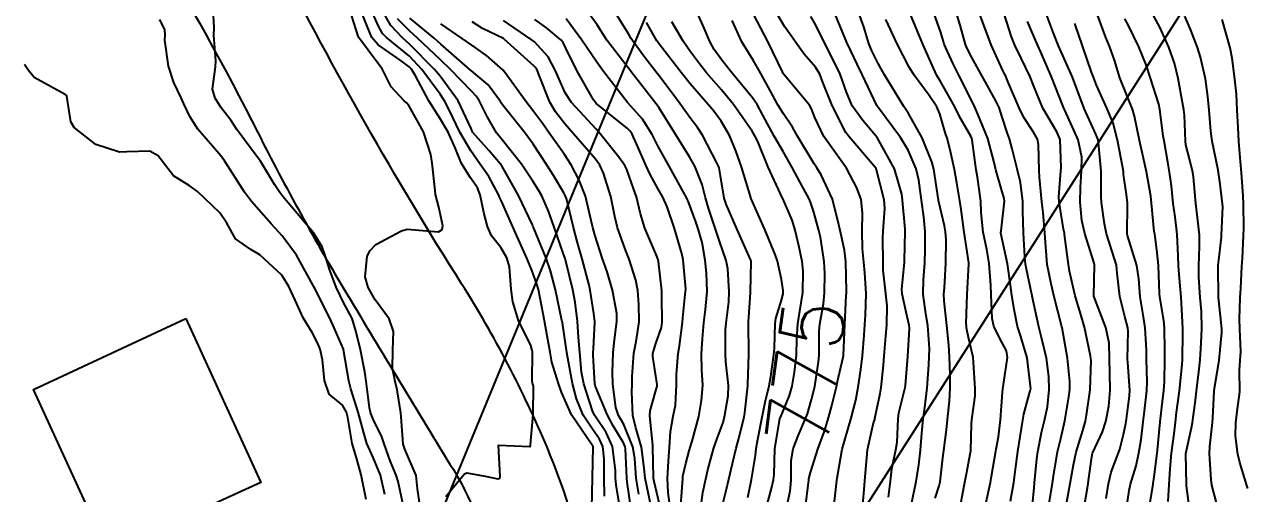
# Model space of a CAD drawing. Header units: metres. Extents: x 307586 to 320046, y 7427249 to 7434250.
# Drawn here: x 318388.7 to 318467, y 7430379.9 to 7430410 of the extents above; entities that cross this region are included whole.
import ezdxf
from ezdxf.enums import TextEntityAlignment as Align

# ---------------------------------------------------------------- set-up
doc = ezdxf.new("R2010")
doc.units = ezdxf.units.M
doc.header["$MEASUREMENT"] = 0
doc.linetypes.add('CONTINUO', pattern=[0])
for name, color, linetype in [('Cotas', 45, 'Continuous'), ('Curvas de Nivel 1m', 11, 'Continuous'), ('Curvas de Nivel 5m', 15, 'Continuous'), ('Edificações', 30, 'Continuous'), ('TEXTO', 45, 'Continuous'), ('Vias Primárias', 230, 'Continuous')]:
    doc.layers.add(name, color=color, linetype=linetype)
doc.styles.add('Style-STANDARD', font='STANDARD.shx')

msp = doc.modelspace()

# ---------------------------------------------------------------- linework, layer by layer
at = {"layer": 'Curvas de Nivel 1m', "flags": 128}
for points, elevation in [([(318412.975, 7430379.11), (318412.626, 7430380.723), (318412.504, 7430381.118), (318412.113, 7430382.048), (318411.731, 7430383.13), (318411.563, 7430383.638), (318411.068, 7430384.601), (318410.855, 7430385.142), (318410.788, 7430385.431), (318410.582, 7430387.145), (318410.499, 7430387.749), (318410.213, 7430389.149), (318409.929, 7430390.358), (318409.678, 7430391.155), (318409.158, 7430392.145), (318408.657, 7430393.168), (318408.256, 7430394.246), (318407.947, 7430395.179), (318407.768, 7430395.751), (318407.207, 7430396.638), (318406.742, 7430397.195), (318405.239, 7430398.967), (318405.051, 7430399.212), (318404.721, 7430399.742), (318403.818, 7430401.224), (318403.273, 7430401.93), (318402.296, 7430403.245), (318401.907, 7430403.859), (318401.307, 7430404.645), (318400.921, 7430405.264), (318400.754, 7430405.83), (318400.945, 7430407.264), (318400.954, 7430407.648), (318400.82, 7430409.265), (318400.849, 7430409.785), (318400.755, 7430411.266)], 759), ([(318415.692, 7430379.762), (318416.759, 7430381.064), (318416.875, 7430381.212), (318417.026, 7430381.278), (318418.298, 7430381.047), (318419.021, 7430380.898), (318419.129, 7430380.931), (318419.166, 7430381.039), (318419.053, 7430383.04), (318421.052, 7430382.958), (318421.101, 7430382.971), (318421.106, 7430383.019), (318421.105, 7430383.07), (318421.271, 7430385.017), (318421.3, 7430386.817), (318421.24, 7430387.018), (318421.216, 7430387.13), (318421.221, 7430389.019), (318421.213, 7430389.108), (318421.127, 7430389.42), (318420.343, 7430391.028), (318419.98, 7430392.213), (318419.855, 7430393.033), (318419.763, 7430394.458), (318419.597, 7430395.036), (318419.203, 7430395.701), (318418.609, 7430396.444), (318418.354, 7430397.053), (318418.118, 7430397.948), (318417.886, 7430399.06), (318417.705, 7430399.52), (318417.254, 7430400.158), (318416.676, 7430401.076), (318416.269, 7430402.089), (318415.826, 7430403.085), (318415.302, 7430403.986), (318414.596, 7430405.097), (318413.744, 7430406.691), (318413.476, 7430407.109), (318413.335, 7430407.26), (318412.814, 7430407.645), (318411.356, 7430408.662), (318410.945, 7430409.144), (318410.644, 7430409.873), (318410.131, 7430411.153)], 761), ([(318425.029, 7430378.996), (318425.068, 7430380.969), (318425.111, 7430382.91), (318425.104, 7430382.969), (318425.088, 7430383.004), (318425.054, 7430383.05), (318423.725, 7430384.983), (318423.095, 7430386.429), (318422.902, 7430386.993), (318422.468, 7430388.352), (318422.352, 7430389.002), (318422.179, 7430390.05), (318421.995, 7430391.007), (318421.724, 7430392.452), (318421.608, 7430393.013), (318421.512, 7430393.351), (318421.185, 7430394.237), (318420.867, 7430395.023), (318420.6, 7430395.628), (318419.979, 7430397.032), (318419.239, 7430398.666), (318419.127, 7430398.927), (318419.078, 7430399.042), (318418.44, 7430400.238), (318417.861, 7430401.061), (318417.275, 7430401.88), (318416.588, 7430403.077), (318415.888, 7430404.503), (318415.588, 7430405.087), (318415.317, 7430405.517), (318414.155, 7430407.102), (318413.346, 7430407.95), (318411.89, 7430409.132), (318411.632, 7430409.403), (318411.37, 7430409.859), (318410.791, 7430411.146)], 762), ([(318425.834, 7430379.781), (318425.808, 7430380.958), (318425.824, 7430382.175), (318425.727, 7430382.96), (318425.521, 7430383.427), (318425.064, 7430384.06), (318424.468, 7430384.976), (318424.048, 7430386.021), (318423.794, 7430386.983), (318423.485, 7430388.621), (318423.431, 7430388.987), (318423.142, 7430390.875), (318423.125, 7430390.973), (318423.12, 7430390.99), (318423.117, 7430391.017), (318422.701, 7430392.997), (318422.385, 7430394.202), (318422.096, 7430395.006), (318421.309, 7430396.932), (318421.276, 7430397.019), (318421.261, 7430397.058), (318421.224, 7430397.145), (318420.331, 7430399.029), (318419.262, 7430400.934), (318419.223, 7430401.001), (318419.192, 7430401.041), (318418.447, 7430401.881), (318417.407, 7430403.068), (318417.36, 7430403.136), (318417.295, 7430403.307), (318416.471, 7430405.078), (318415.329, 7430406.67), (318414.958, 7430407.094), (318413.357, 7430408.719), (318412.9, 7430409.117), (318412.155, 7430409.912), (318411.461, 7430411.139)], 763), ([(318431.987, 7430378.885), (318432.143, 7430380.012), (318432.318, 7430380.881), (318432.452, 7430381.458), (318432.849, 7430382.873), (318433.059, 7430383.482), (318433.433, 7430384.503), (318433.53, 7430384.865), (318433.763, 7430386.194), (318433.78, 7430386.863), (318433.612, 7430388.371), (318433.579, 7430388.865), (318433.596, 7430390.408), (318433.627, 7430390.865), (318433.801, 7430392.226), (318433.824, 7430392.863), (318433.727, 7430394.325), (318433.63, 7430394.866), (318433.211, 7430396.095), (318432.943, 7430396.874), (318432.517, 7430398.162), (318432.316, 7430398.884), (318432.093, 7430399.729), (318431.613, 7430400.895), (318431.272, 7430401.508), (318430.414, 7430402.909), (318429.31, 7430404.667), (318429.208, 7430404.817), (318429.133, 7430404.923), (318428.381, 7430405.88), (318427.551, 7430406.947), (318427.461, 7430407.065), (318427.346, 7430407.21), (318425.999, 7430408.964), (318425.373, 7430409.952), (318424.625, 7430410.978)], 771), ([(318433.317, 7430378.867), (318433.652, 7430380.228), (318433.804, 7430380.862), (318434.03, 7430381.868), (318434.279, 7430382.858), (318434.444, 7430383.471), (318434.782, 7430384.853), (318434.823, 7430385.107), (318435.007, 7430386.851), (318435.014, 7430386.941), (318435.08, 7430388.85), (318435.08, 7430388.893), (318435.064, 7430390.851), (318435.064, 7430390.931), (318435.167, 7430392.486), (318435.19, 7430392.832), (318435.194, 7430392.85), (318435.234, 7430394.808), (318435.223, 7430394.85), (318435.194, 7430394.924), (318434.324, 7430396.859), (318433.633, 7430398.472), (318433.506, 7430398.867), (318433.257, 7430400.285), (318433.179, 7430400.788), (318433.154, 7430400.872), (318433.024, 7430401.116), (318432.112, 7430402.888), (318431.785, 7430403.38), (318431.304, 7430404.013), (318430.654, 7430404.907), (318429.339, 7430406.679), (318429.152, 7430406.923), (318428.366, 7430407.948), (318427.628, 7430408.946), (318427.524, 7430409.107), (318427.367, 7430409.374), (318426.391, 7430410.96)], 772), ([(318440.552, 7430379.24), (318440.707, 7430380.783), (318440.747, 7430381.063), (318441.053, 7430382.78), (318441.621, 7430384.772), (318441.929, 7430385.929), (318442.087, 7430386.765), (318442.241, 7430387.89), (318442.353, 7430388.762), (318442.469, 7430390.093), (318442.501, 7430390.76), (318442.54, 7430391.372), (318442.581, 7430392.759), (318442.503, 7430394.078), (318442.441, 7430394.761), (318442.363, 7430395.605), (318442.331, 7430396.763), (318442.366, 7430397.895), (318442.266, 7430398.765), (318441.992, 7430399.51), (318441.326, 7430400.779), (318441.264, 7430400.872), (318439.879, 7430402.794), (318439.305, 7430404.01), (318439.092, 7430404.584), (318438.956, 7430404.805), (318437.342, 7430406.742), (318437.287, 7430406.831), (318437.226, 7430406.95), (318436.311, 7430408.841), (318435.381, 7430410.626)], 777), ([(318442.341, 7430378.76), (318442.462, 7430380.203), (318442.512, 7430380.758), (318442.542, 7430381.246), (318442.674, 7430382.756), (318443.07, 7430384.471), (318443.137, 7430384.684), (318443.152, 7430384.749), (318443.483, 7430386.36), (318443.546, 7430386.746), (318443.701, 7430388.16), (318443.752, 7430388.744), (318443.857, 7430390.022), (318443.913, 7430390.742), (318443.939, 7430391.964), (318443.858, 7430392.743), (318443.685, 7430394.248), (318443.671, 7430394.745), (318443.663, 7430396.299), (318443.678, 7430396.745), (318443.789, 7430398.192), (318443.736, 7430398.745), (318443.262, 7430400.663), (318443.237, 7430400.725), (318443.225, 7430400.751), (318442.965, 7430401.057), (318441.503, 7430402.777), (318441.408, 7430402.892), (318441.296, 7430403.055), (318440.406, 7430404.789), (318439.805, 7430406.326), (318439.628, 7430406.797), (318439.347, 7430407.245), (318438.616, 7430408.072), (318438.08, 7430408.819), (318437.795, 7430409.251), (318437.373, 7430409.846), (318436.783, 7430410.836)], 778), ([(318444.028, 7430379.725), (318444.153, 7430380.739), (318444.243, 7430381.529), (318444.481, 7430382.736), (318444.566, 7430383.227), (318444.639, 7430384.734), (318444.691, 7430385.122), (318445.089, 7430386.73), (318445.087, 7430386.746), (318445.104, 7430386.871), (318445.263, 7430388.729), (318445.364, 7430390.504), (318445.342, 7430390.728), (318445.155, 7430391.561), (318444.898, 7430392.733), (318444.877, 7430393.032), (318445.047, 7430394.731), (318445.054, 7430394.872), (318445.086, 7430396.731), (318445.084, 7430396.871), (318444.919, 7430398.733), (318444.87, 7430399.111), (318444.399, 7430400.739), (318443.293, 7430402.75), (318442.369, 7430403.829), (318441.7, 7430404.774), (318441.326, 7430405.645), (318440.931, 7430406.784), (318440.548, 7430407.591), (318439.925, 7430408.794), (318439.374, 7430409.923), (318439.051, 7430410.476)], 779), ([(318447.012, 7430379.658), (318447.274, 7430380.444), (318447.329, 7430380.697), (318447.501, 7430382.241), (318447.564, 7430382.695), (318447.731, 7430384.029), (318447.794, 7430384.693), (318447.917, 7430385.865), (318447.971, 7430386.691), (318447.964, 7430387.544), (318447.928, 7430388.698), (318447.883, 7430389.451), (318447.764, 7430390.701), (318447.591, 7430392.28), (318447.574, 7430392.704), (318447.598, 7430393.125), (318447.69, 7430394.703), (318447.715, 7430396.203), (318447.675, 7430396.703), (318447.608, 7430397.086), (318447.242, 7430398.622), (318447.22, 7430398.71), (318447.219, 7430398.734), (318446.923, 7430400.713), (318446.798, 7430401.187), (318446.18, 7430402.721), (318445.308, 7430404.27), (318445.007, 7430404.733), (318444.463, 7430405.602), (318443.774, 7430406.746), (318443.35, 7430407.485), (318442.928, 7430408.326), (318442.758, 7430408.759), (318442.434, 7430409.825), (318442.101, 7430410.769)], 781), ([(318450.284, 7430379.393), (318450.543, 7430380.665), (318450.622, 7430381.071), (318450.898, 7430382.662), (318450.918, 7430382.798), (318451.062, 7430383.584), (318451.198, 7430384.658), (318451.33, 7430386.426), (318451.343, 7430386.656), (318451.383, 7430386.934), (318451.634, 7430388.652), (318451.566, 7430389.092), (318451.136, 7430389.922), (318450.772, 7430390.664), (318450.667, 7430391.148), (318450.586, 7430392.666), (318450.565, 7430393.281), (318450.47, 7430394.667), (318450.308, 7430395.567), (318450.074, 7430396.671), (318449.96, 7430397.948), (318449.933, 7430398.673), (318449.723, 7430400.211), (318449.641, 7430400.676), (318449.388, 7430402.583), (318449.363, 7430402.679), (318449.294, 7430402.817), (318448.612, 7430403.996), (318448.27, 7430404.696), (318447.338, 7430406.357), (318447.126, 7430406.712), (318446.892, 7430407.17), (318446.223, 7430408.721), (318445.383, 7430410.73)], 783), ([(318451.835, 7430379.471), (318452.039, 7430380.645), (318452.161, 7430381.518), (318452.303, 7430382.641), (318452.541, 7430384.111), (318452.613, 7430384.637), (318452.683, 7430385.032), (318453.101, 7430386.527), (318453.122, 7430386.61), (318453.125, 7430386.63), (318453.105, 7430386.819), (318452.924, 7430388.436), (318452.89, 7430388.633), (318452.487, 7430389.991), (318452.281, 7430390.643), (318452.076, 7430391.73), (318451.922, 7430392.649), (318451.827, 7430393.298), (318451.642, 7430394.653), (318451.222, 7430396.622), (318451.213, 7430396.66), (318451.224, 7430396.761), (318451.437, 7430398.657), (318451.426, 7430398.838), (318451.25, 7430399.404), (318450.895, 7430400.664), (318450.79, 7430401.145), (318450.381, 7430402.669), (318449.748, 7430404.236), (318449.552, 7430404.678), (318449.32, 7430405.168), (318448.541, 7430406.692), (318448.142, 7430407.489), (318447.592, 7430408.707), (318447.537, 7430408.88), (318447.37, 7430409.456), (318446.932, 7430410.715)], 784), ([(318454.307, 7430379.32), (318454.51, 7430380.615), (318454.58, 7430381.064), (318454.838, 7430382.612), (318454.876, 7430382.791), (318455.062, 7430383.479), (318455.319, 7430384.606), (318455.569, 7430386.13), (318455.623, 7430386.602), (318455.633, 7430387.13), (318455.484, 7430388.606), (318455.142, 7430390.553), (318455.128, 7430390.61), (318455.127, 7430390.627), (318454.615, 7430392.616), (318454.425, 7430393.373), (318454.189, 7430394.62), (318454.096, 7430395.735), (318454.04, 7430396.622), (318453.915, 7430397.944), (318453.838, 7430398.624), (318453.686, 7430400.198), (318453.668, 7430400.626), (318453.623, 7430402.291), (318453.555, 7430402.627), (318453.297, 7430403.083), (318452.679, 7430404.011), (318452.381, 7430404.644), (318451.664, 7430406.329), (318451.524, 7430406.657), (318451.469, 7430406.783), (318451.347, 7430407.034), (318450.592, 7430408.668), (318450.115, 7430409.933), (318449.839, 7430410.675)], 786), ([(318455.356, 7430378.955), (318455.661, 7430380.6), (318455.857, 7430381.782), (318456.032, 7430382.595), (318456.457, 7430383.979), (318456.624, 7430384.587), (318456.7, 7430384.964), (318456.926, 7430386.583), (318456.987, 7430388.457), (318456.976, 7430388.591), (318456.945, 7430388.772), (318456.569, 7430390.596), (318456.345, 7430391.409), (318455.976, 7430392.602), (318455.609, 7430394.185), (318455.548, 7430394.606), (318455.291, 7430396.54), (318455.279, 7430396.609), (318455.226, 7430396.874), (318454.94, 7430398.613), (318454.924, 7430398.935), (318455.057, 7430400.612), (318455.07, 7430400.808), (318455.004, 7430402.613), (318454.808, 7430403.105), (318453.908, 7430404.624), (318453.334, 7430406.021), (318453.093, 7430406.634), (318452.52, 7430407.808), (318452.119, 7430408.649), (318451.904, 7430409.188), (318451.416, 7430410.66)], 787), ([(318457.961, 7430379.623), (318458.116, 7430380.569), (318458.287, 7430381.315), (318458.752, 7430382.563), (318458.831, 7430382.787), (318459.065, 7430383.726), (318459.206, 7430384.424), (318459.229, 7430384.558), (318459.452, 7430386.202), (318459.468, 7430386.556), (318459.338, 7430388.341), (318459.332, 7430388.558), (318459.363, 7430390.336), (318459.339, 7430390.558), (318459.154, 7430391.273), (318458.821, 7430392.565), (318458.671, 7430394.051), (318458.61, 7430394.569), (318458.341, 7430395.438), (318457.979, 7430396.579), (318457.86, 7430397.211), (318457.652, 7430398.584), (318457.627, 7430398.964), (318457.631, 7430400.584), (318457.474, 7430402.403), (318457.443, 7430402.588), (318457.408, 7430402.702), (318457.296, 7430402.945), (318456.557, 7430404.598), (318456.078, 7430405.856), (318455.792, 7430406.606), (318455.353, 7430407.603), (318454.896, 7430408.615), (318454.579, 7430409.41), (318454.145, 7430410.622)], 789), ([(318460.69, 7430378.859), (318460.957, 7430380.541), (318460.967, 7430380.598), (318461.03, 7430381.027), (318461.211, 7430382.538), (318461.233, 7430382.716), (318461.411, 7430384.535), (318461.591, 7430386.037), (318461.654, 7430386.532), (318461.696, 7430387.118), (318461.708, 7430388.531), (318461.706, 7430389.106), (318461.682, 7430390.532), (318461.641, 7430391.024), (318461.398, 7430392.537), (318461.38, 7430392.742), (318461.309, 7430394.538), (318461.208, 7430395.54), (318461.063, 7430396.542), (318461.038, 7430396.728), (318460.865, 7430398.544), (318460.809, 7430398.983), (318460.538, 7430400.547), (318460.329, 7430401.503), (318460.085, 7430402.552), (318459.762, 7430404.102), (318459.634, 7430404.557), (318459.325, 7430405.337), (318458.84, 7430406.568), (318458.482, 7430407.7), (318458.173, 7430408.578), (318457.939, 7430409.151), (318457.398, 7430410.59)], 791), ([(318463.352, 7430378.507), (318463.094, 7430380.448), (318463.091, 7430380.509), (318463.053, 7430382.51), (318463.42, 7430384.156), (318463.485, 7430384.506), (318463.677, 7430385.921), (318463.739, 7430386.504), (318463.884, 7430387.733), (318463.968, 7430388.502), (318464.048, 7430389.592), (318464.086, 7430390.501), (318464.057, 7430391.608), (318463.984, 7430392.502), (318463.894, 7430393.795), (318463.882, 7430394.503), (318463.937, 7430395.778), (318463.929, 7430396.503), (318463.76, 7430397.983), (318463.705, 7430398.505), (318463.558, 7430400.218), (318463.504, 7430400.508), (318463.282, 7430401.378), (318463.054, 7430402.277), (318463.025, 7430402.514), (318462.971, 7430404.176), (318462.933, 7430404.516), (318462.851, 7430404.986), (318462.571, 7430406.522), (318462.33, 7430407.503), (318461.969, 7430408.531), (318461.382, 7430409.809), (318460.993, 7430410.544)], 793), ([(318465.016, 7430379.357), (318464.729, 7430380.493), (318464.674, 7430380.856), (318464.571, 7430382.495), (318464.595, 7430382.957), (318464.769, 7430384.493), (318464.793, 7430384.777), (318464.873, 7430386.492), (318464.893, 7430386.704), (318465.119, 7430388.077), (318465.18, 7430388.489), (318465.369, 7430390.268), (318465.366, 7430390.488), (318465.171, 7430392.311), (318465.148, 7430392.49), (318465.15, 7430392.513), (318465.121, 7430394.491), (318465.125, 7430394.56), (318465.204, 7430395.258), (318465.341, 7430396.369), (318465.349, 7430396.489), (318465.418, 7430398.311), (318465.411, 7430398.488), (318465.262, 7430399.761), (318465.149, 7430400.491), (318465.12, 7430400.646), (318464.732, 7430402.496), (318464.656, 7430403.14), (318464.546, 7430404.498), (318464.467, 7430405.357), (318464.305, 7430406.5), (318463.986, 7430407.874), (318463.796, 7430408.506), (318463.379, 7430409.601), (318462.999, 7430410.516)], 794), ([(318411.779, 7430379.897), (318411.509, 7430381.133), (318411.04, 7430382.252), (318410.624, 7430383.144), (318410.45, 7430383.755), (318410.071, 7430385.15), (318409.601, 7430386.641), (318409.476, 7430387.156), (318409.136, 7430389.147), (318409.123, 7430389.188), (318408.532, 7430390.564), (318408.253, 7430391.173), (318407.289, 7430393.07), (318407.234, 7430393.189), (318407.213, 7430393.229), (318407.174, 7430393.312), (318406.117, 7430395.201), (318405.205, 7430396.44), (318404.497, 7430397.217), (318403.234, 7430398.648), (318402.788, 7430399.237), (318402.195, 7430400.188), (318401.52, 7430401.256), (318401.268, 7430401.577), (318399.813, 7430403.275), (318399.301, 7430404.082), (318398.918, 7430404.895), (318398.731, 7430405.289), (318398.279, 7430406.252), (318397.921, 7430407.301), (318397.701, 7430408.961), (318397.705, 7430409.305), (318397.686, 7430409.625), (318397.373, 7430410.292)], 758), ([(318426.85, 7430378.942), (318426.577, 7430380.505), (318426.551, 7430380.947), (318426.55, 7430381.427), (318426.354, 7430382.95), (318425.953, 7430383.848), (318425.208, 7430384.968), (318425.077, 7430385.233), (318424.51, 7430386.976), (318424.365, 7430387.723), (318424.25, 7430388.979), (318424.173, 7430389.939), (318424.103, 7430390.98), (318423.953, 7430392.19), (318423.803, 7430392.984), (318423.357, 7430394.823), (318423.314, 7430394.989), (318423.198, 7430395.337), (318422.625, 7430396.999), (318422.259, 7430398.031), (318421.82, 7430399.011), (318421.606, 7430399.374), (318421.252, 7430399.95), (318420.521, 7430401.027), (318419.286, 7430402.582), (318418.924, 7430403.046), (318418.323, 7430404.075), (318417.847, 7430405.062), (318417.632, 7430405.38), (318417.319, 7430405.699), (318415.985, 7430407.083), (318415.342, 7430407.717), (318413.877, 7430409.105), (318413.367, 7430409.549), (318412.594, 7430410.34)], 764), ([(318428.04, 7430379.903), (318427.874, 7430380.931), (318427.787, 7430382.188), (318427.66, 7430382.934), (318427.067, 7430384.373), (318426.861, 7430384.733), (318426.746, 7430384.945), (318426.566, 7430385.462), (318426.374, 7430386.957), (318426.346, 7430387.722), (318426.392, 7430388.957), (318426.462, 7430389.624), (318426.637, 7430390.955), (318426.625, 7430391.481), (318426.342, 7430392.958), (318426, 7430394.147), (318425.722, 7430394.965), (318425.216, 7430396.519), (318425.088, 7430396.971), (318425.054, 7430397.142), (318424.628, 7430398.976), (318424.222, 7430400.011), (318423.703, 7430400.986), (318423.273, 7430401.643), (318422.322, 7430403.005), (318421.893, 7430403.605), (318421.307, 7430404.386), (318420.823, 7430405.025), (318419.41, 7430406.971), (318419.363, 7430407.04), (318419.343, 7430407.06), (318418.276, 7430407.985), (318417.357, 7430408.648), (318416.736, 7430409.076), (318415.372, 7430410.008)], 766), ([(318428.827, 7430379.1), (318428.443, 7430380.926), (318428.38, 7430381.579), (318428.21, 7430382.928), (318427.851, 7430384.146), (318427.659, 7430384.934), (318427.592, 7430386.446), (318427.603, 7430386.943), (318427.617, 7430387.451), (318427.728, 7430388.941), (318427.868, 7430389.676), (318428.061, 7430390.936), (318428.039, 7430392.057), (318427.969, 7430392.938), (318427.851, 7430393.612), (318427.416, 7430394.947), (318427.201, 7430395.484), (318426.667, 7430396.956), (318426.496, 7430397.692), (318426.237, 7430398.96), (318425.774, 7430400.448), (318425.533, 7430400.967), (318425.269, 7430401.344), (318423.853, 7430402.984), (318423.299, 7430403.623), (318422.696, 7430404.388), (318422.33, 7430405.005), (318421.684, 7430406.669), (318421.551, 7430407.017), (318421.479, 7430407.153), (318421.346, 7430407.301), (318419.412, 7430409.04), (318419.363, 7430409.069), (318418.033, 7430409.724), (318417.374, 7430410.134)], 767), ([(318429.455, 7430378.915), (318429.021, 7430380.726), (318428.977, 7430380.92), (318428.971, 7430380.973), (318428.934, 7430382.921), (318428.925, 7430383.05), (318428.745, 7430384.923), (318428.76, 7430385.242), (318429.096, 7430386.456), (318429.205, 7430386.815), (318429.209, 7430386.919), (318429.11, 7430387.608), (318428.929, 7430388.73), (318428.944, 7430388.923), (318429.129, 7430389.55), (318429.479, 7430390.577), (318429.525, 7430390.916), (318429.517, 7430392.567), (318429.5, 7430392.917), (318429.302, 7430394.809), (318429.276, 7430394.919), (318429.196, 7430395.147), (318428.428, 7430396.932), (318428.144, 7430397.849), (318427.878, 7430398.94), (318427.719, 7430399.414), (318427.26, 7430400.681), (318427.133, 7430400.951), (318426.752, 7430401.473), (318425.563, 7430402.967), (318425.296, 7430403.264), (318423.725, 7430404.986), (318423.322, 7430405.603), (318422.709, 7430407), (318422.239, 7430407.894), (318421.361, 7430408.854), (318421.147, 7430409.022), (318419.375, 7430410.236)], 768), ([(318430.07, 7430378.909), (318429.915, 7430380.01), (318429.868, 7430380.912), (318429.935, 7430382.015), (318429.999, 7430382.911), (318430.062, 7430383.91), (318430.242, 7430384.908), (318430.389, 7430385.601), (318430.455, 7430386.906), (318430.448, 7430387.568), (318430.55, 7430388.906), (318430.637, 7430389.396), (318430.835, 7430390.903), (318430.863, 7430391.187), (318431.035, 7430392.901), (318431.04, 7430393.036), (318430.869, 7430394.903), (318430.788, 7430395.315), (318430.319, 7430396.909), (318429.844, 7430398.307), (318429.566, 7430398.917), (318429.249, 7430399.485), (318428.743, 7430400.413), (318428.508, 7430400.931), (318427.891, 7430402.334), (318427.603, 7430402.945), (318427.483, 7430403.136), (318427.297, 7430403.328), (318425.605, 7430404.672), (318425.312, 7430404.911), (318425.256, 7430404.971), (318425.145, 7430405.142), (318424.082, 7430406.983), (318423.358, 7430408.458), (318423.183, 7430408.815), (318423.048, 7430408.995), (318422.128, 7430409.766), (318421.376, 7430410.302)], 769), ([(318435.011, 7430379.706), (318435.249, 7430380.847), (318435.508, 7430382.381), (318435.559, 7430382.842), (318435.655, 7430383.437), (318435.925, 7430384.837), (318436.118, 7430385.804), (318436.373, 7430386.837), (318436.494, 7430387.451), (318436.68, 7430388.834), (318436.715, 7430389.246), (318436.77, 7430390.834), (318436.819, 7430391.162), (318437.165, 7430392.319), (318437.27, 7430392.73), (318437.286, 7430392.828), (318437.285, 7430392.939), (318437.181, 7430393.655), (318436.92, 7430394.833), (318436.774, 7430395.259), (318436.107, 7430396.841), (318435.242, 7430398.769), (318435.211, 7430398.85), (318435.201, 7430398.893), (318434.601, 7430400.857), (318434.254, 7430401.885), (318433.845, 7430402.864), (318433.302, 7430403.793), (318432.848, 7430404.417), (318432.456, 7430404.883), (318431.332, 7430406.177), (318430.744, 7430406.906), (318429.361, 7430408.696), (318429.265, 7430408.824), (318429.198, 7430408.922), (318428.539, 7430410.097)], 773), ([(318436.137, 7430378.833), (318436.557, 7430380.365), (318436.669, 7430380.825), (318436.692, 7430381.161), (318436.734, 7430382.825), (318437.072, 7430384.728), (318437.095, 7430384.797), (318437.104, 7430384.82), (318437.686, 7430386.229), (318437.856, 7430386.819), (318438.012, 7430387.716), (318438.128, 7430388.815), (318438.162, 7430389.843), (318438.217, 7430390.814), (318438.348, 7430391.619), (318438.531, 7430392.81), (318438.563, 7430394.186), (318438.493, 7430394.811), (318438.308, 7430395.712), (318438.056, 7430396.818), (318437.854, 7430397.445), (318437.259, 7430398.83), (318437.243, 7430398.862), (318436.319, 7430400.839), (318435.652, 7430402.482), (318435.473, 7430402.848), (318435.296, 7430403.153), (318434.089, 7430404.862), (318433.327, 7430405.781), (318432.368, 7430406.885), (318431.92, 7430407.463), (318431.356, 7430408.218), (318430.867, 7430408.905), (318430.143, 7430410.145)], 774), ([(318438.713, 7430379.096), (318438.914, 7430380.801), (318438.928, 7430380.897), (318439.03, 7430381.295), (318439.388, 7430382.457), (318439.5, 7430382.796), (318439.914, 7430383.942), (318440.179, 7430384.789), (318440.366, 7430385.505), (318440.685, 7430386.784), (318440.763, 7430387.127), (318441.122, 7430388.672), (318441.147, 7430388.78), (318441.146, 7430388.803), (318441.218, 7430390.779), (318441.32, 7430392.628), (318441.325, 7430392.778), (318441.323, 7430392.926), (318441.294, 7430394.778), (318441.204, 7430395.536), (318440.927, 7430396.783), (318440.851, 7430397.159), (318440.438, 7430398.788), (318439.707, 7430400.346), (318439.431, 7430400.798), (318439.267, 7430401.055), (318438.202, 7430402.816), (318437.87, 7430403.393), (318437.307, 7430404.249), (318436.941, 7430404.834), (318436.46, 7430405.705), (318435.843, 7430406.845), (318435.351, 7430407.682), (318434.629, 7430408.857), (318434.006, 7430410.234)], 776), ([(318448.61, 7430379.08), (318448.91, 7430380.681), (318448.926, 7430380.779), (318449.033, 7430381.321), (318449.256, 7430382.472), (318449.282, 7430382.678), (318449.333, 7430384.415), (318449.358, 7430384.677), (318449.574, 7430386.197), (318449.579, 7430386.675), (318449.468, 7430388.328), (318449.434, 7430388.677), (318449.135, 7430389.937), (318449.022, 7430390.562), (318449.005, 7430390.682), (318449, 7430390.827), (318449.055, 7430392.682), (318449.161, 7430394.649), (318449.163, 7430394.68), (318449.161, 7430394.713), (318448.866, 7430396.685), (318448.68, 7430398.131), (318448.596, 7430398.69), (318448.403, 7430399.841), (318448.25, 7430400.695), (318447.955, 7430402.027), (318447.772, 7430402.703), (318447.657, 7430403.065), (318447.308, 7430404.256), (318447.125, 7430404.712), (318446.619, 7430405.421), (318445.668, 7430406.727), (318445.348, 7430407.24), (318444.573, 7430408.738), (318443.84, 7430410.284)], 782), ([(318456.46, 7430378.588), (318456.758, 7430380.321), (318456.803, 7430380.583), (318456.835, 7430380.774), (318457.049, 7430382.302), (318457.091, 7430382.541), (318457.103, 7430382.579), (318457.732, 7430383.908), (318457.937, 7430384.571), (318458.123, 7430385.535), (318458.223, 7430386.569), (318458.198, 7430387.654), (318458.171, 7430388.574), (318458.139, 7430389.58), (318457.935, 7430390.578), (318457.173, 7430392.59), (318457.215, 7430394.59), (318457.195, 7430394.701), (318456.598, 7430396.596), (318456.403, 7430397.426), (318456.282, 7430398.6), (318456.306, 7430399.545), (318456.387, 7430400.599), (318456.39, 7430401.485), (318456.156, 7430402.601), (318455.312, 7430404.492), (318455.249, 7430404.611), (318455.203, 7430404.723), (318454.463, 7430406.619), (318453.775, 7430408.209), (318453.592, 7430408.628), (318453.368, 7430409.129), (318452.914, 7430410.173)], 788), ([(318461.932, 7430379.442), (318461.987, 7430380.526), (318462.043, 7430381.53), (318462.142, 7430382.524), (318462.305, 7430383.761), (318462.396, 7430384.52), (318462.466, 7430385.135), (318462.641, 7430386.517), (318462.819, 7430388.213), (318462.834, 7430388.514), (318462.871, 7430390.236), (318462.867, 7430390.514), (318462.788, 7430392.137), (318462.758, 7430392.516), (318462.634, 7430393.965), (318462.594, 7430394.519), (318462.565, 7430395.157), (318462.506, 7430396.521), (318462.373, 7430397.662), (318462.256, 7430398.525), (318462.134, 7430399.653), (318462.018, 7430400.529), (318461.907, 7430401.159), (318461.66, 7430402.535), (318461.615, 7430402.854), (318461.393, 7430404.539), (318461.318, 7430404.865), (318460.785, 7430406.546), (318460.51, 7430407.389), (318460.049, 7430408.553), (318459.376, 7430409.901), (318459.155, 7430410.338)], 792), ([(318410.576, 7430379.576), (318410.253, 7430381.148), (318409.96, 7430382.23), (318409.691, 7430383.154), (318409.406, 7430384.82), (318409.329, 7430385.157), (318409.077, 7430385.6), (318408.217, 7430386.302), (318407.91, 7430387.178), (318407.785, 7430388.508), (318407.632, 7430389.182), (318407.496, 7430389.553), (318407.134, 7430390.251), (318406.552, 7430391.196), (318406.035, 7430392.326), (318405.632, 7430393.205), (318405.18, 7430393.927), (318403.78, 7430395.224), (318403.196, 7430395.566), (318402.221, 7430396.262), (318401.665, 7430397.253), (318401.223, 7430397.913), (318399.774, 7430399.275), (318399.247, 7430399.677), (318398.245, 7430400.287), (318397.448, 7430401.307), (318397.267, 7430401.566), (318396.724, 7430401.862), (318395.27, 7430401.82), (318394.8, 7430401.805), (318393.277, 7430402.301), (318391.891, 7430403.371), (318391.676, 7430403.753), (318391.41, 7430405.379), (318391.374, 7430405.44), (318391.314, 7430405.482), (318391.067, 7430405.631), (318389.325, 7430406.581), (318388.956, 7430407.033), (318388.702, 7430407.409)], 757)]:
    msp.add_lwpolyline(points, dxfattribs=dict(at, elevation=elevation))
at = {"layer": 'Curvas de Nivel 5m', "flags": 128}
for points, elevation in [([(318414.037, 7430379.1), (318413.864, 7430380.252), (318413.78, 7430381.102), (318413.048, 7430382.792), (318412.96, 7430383.111), (318412.824, 7430384.867), (318412.795, 7430385.114), (318412.561, 7430386.591), (318412.447, 7430387.12), (318412.269, 7430387.96), (318412.288, 7430389.123), (318412.333, 7430390.32), (318412.051, 7430391.126), (318411.161, 7430392.341), (318410.71, 7430393.145), (318410.514, 7430393.812), (318410.653, 7430395.145), (318410.833, 7430395.507), (318411.2, 7430395.884), (318412.852, 7430396.758), (318413.211, 7430396.872), (318413.46, 7430396.858), (318415.209, 7430396.702), (318415.441, 7430396.858), (318415.48, 7430397.087), (318415.231, 7430398.28), (318415.026, 7430399.092), (318414.998, 7430399.339), (318414.8, 7430401.095), (318414.713, 7430401.654), (318414.255, 7430403.1), (318413.31, 7430404.784), (318413.168, 7430404.969), (318412.99, 7430405.115), (318412.183, 7430405.989), (318411.614, 7430407.136), (318411.338, 7430407.491), (318410.094, 7430409.153), (318409.503, 7430411.038)], 760), ([(318437.449, 7430378.816), (318437.721, 7430380.107), (318437.788, 7430380.812), (318437.796, 7430382.058), (318437.923, 7430382.811), (318438.232, 7430383.638), (318438.73, 7430384.803), (318438.826, 7430385.055), (318439.09, 7430385.969), (318439.268, 7430386.631), (318439.304, 7430386.798), (318439.541, 7430388.373), (318439.58, 7430388.795), (318439.581, 7430390.353), (318439.62, 7430390.795), (318439.864, 7430392.091), (318439.934, 7430392.792), (318439.952, 7430394.025), (318439.908, 7430394.793), (318439.658, 7430396.354), (318439.556, 7430396.797), (318439.235, 7430397.967), (318439.035, 7430398.597), (318438.942, 7430398.805), (318438.339, 7430399.899), (318437.847, 7430400.821), (318437.278, 7430401.836), (318436.709, 7430402.836), (318435.977, 7430404.173), (318435.603, 7430404.847), (318435.319, 7430405.285), (318434.018, 7430406.863), (318433.351, 7430407.697), (318432.862, 7430408.382), (318432.58, 7430408.882), (318432.224, 7430409.74), (318431.698, 7430410.895)], 775), ([(318445.465, 7430379.181), (318445.795, 7430380.718), (318445.968, 7430381.787), (318446.075, 7430382.715), (318446.163, 7430383.812), (318446.237, 7430384.713), (318446.342, 7430385.453), (318446.499, 7430386.709), (318446.595, 7430388.192), (318446.631, 7430388.715), (318446.64, 7430389.203), (318446.529, 7430390.716), (318446.409, 7430391.463), (318446.249, 7430392.719), (318446.271, 7430393.63), (318446.341, 7430394.719), (318446.37, 7430395.554), (318446.374, 7430396.718), (318446.289, 7430397.663), (318446.124, 7430398.721), (318445.96, 7430400.018), (318445.802, 7430400.725), (318445.281, 7430401.928), (318444.78, 7430402.735), (318443.313, 7430404.729), (318443.28, 7430404.784), (318442.339, 7430406.765), (318442.019, 7430407.439), (318441.377, 7430408.78), (318441.363, 7430408.819), (318440.533, 7430410.788)], 780), ([(318453.174, 7430378.628), (318453.343, 7430380.303), (318453.374, 7430380.626), (318453.511, 7430382.161), (318453.573, 7430382.625), (318453.822, 7430383.866), (318454.003, 7430384.621), (318454.199, 7430385.506), (318454.31, 7430386.618), (318454.293, 7430387.436), (318454.132, 7430388.62), (318453.814, 7430389.945), (318453.646, 7430390.625), (318453.227, 7430392.575), (318453.216, 7430392.63), (318453.175, 7430392.794), (318452.86, 7430394.305), (318452.798, 7430394.636), (318452.744, 7430395.092), (318452.668, 7430396.638), (318452.629, 7430398.031), (318452.612, 7430398.639), (318452.471, 7430399.857), (318452.274, 7430400.645), (318451.928, 7430402.006), (318451.76, 7430402.653), (318451.637, 7430402.996), (318451.307, 7430404.034), (318451.098, 7430404.662), (318450.895, 7430405.088), (318450.022, 7430406.673), (318449.355, 7430407.866), (318449.07, 7430408.395), (318448.955, 7430408.686), (318448.617, 7430409.933), (318448.37, 7430410.695)], 785), ([(318427.55, 7430378.935), (318427.286, 7430380.671), (318427.26, 7430380.938), (318427.185, 7430382.804), (318427.162, 7430382.939), (318427.055, 7430383.186), (318426.402, 7430384.286), (318426.033, 7430384.956), (318425.274, 7430386.794), (318425.231, 7430386.969), (318425.121, 7430388.815), (318425.114, 7430388.97), (318425.126, 7430389.238), (318425.222, 7430390.89), (318425.218, 7430390.969), (318425.15, 7430391.473), (318424.926, 7430392.972), (318424.86, 7430393.289), (318424.412, 7430394.978), (318424.1, 7430396.091), (318423.858, 7430396.984), (318423.404, 7430398.826), (318423.351, 7430398.989), (318423.245, 7430399.207), (318422.566, 7430400.31), (318422.128, 7430401.007), (318421.282, 7430402.315), (318420.759, 7430403.025), (318419.311, 7430404.84), (318419.232, 7430404.961), (318419.19, 7430405.042), (318418.39, 7430406.116), (318417.332, 7430406.997), (318417.238, 7430407.071), (318415.357, 7430408.723), (318414.925, 7430409.094), (318413.376, 7430410.376)], 765), ([(318430.735, 7430379.173), (318430.844, 7430380.902), (318430.865, 7430381.062), (318431.038, 7430381.874), (318431.256, 7430382.691), (318431.318, 7430382.896), (318431.457, 7430383.294), (318431.869, 7430384.888), (318432.06, 7430385.913), (318432.143, 7430386.884), (318432.078, 7430387.851), (318432.053, 7430388.886), (318432.109, 7430389.861), (318432.204, 7430390.884), (318432.309, 7430391.729), (318432.407, 7430392.881), (318432.365, 7430394.063), (318432.283, 7430394.884), (318432.082, 7430396.015), (318431.84, 7430396.891), (318431.686, 7430397.352), (318431.24, 7430398.561), (318431.087, 7430398.902), (318430.9, 7430399.25), (318429.988, 7430400.913), (318429.282, 7430402.171), (318428.888, 7430402.926), (318428.278, 7430403.91), (318427.333, 7430404.95), (318427.313, 7430404.974), (318425.778, 7430406.966), (318425.349, 7430407.563), (318424.392, 7430408.98), (318423.376, 7430410.336)], 770), ([(318459.193, 7430378.558), (318459.428, 7430380.147), (318459.521, 7430380.555), (318459.869, 7430381.724), (318460.056, 7430382.55), (318460.193, 7430383.417), (318460.335, 7430384.547), (318460.418, 7430385.212), (318460.567, 7430386.545), (318460.577, 7430387.077), (318460.541, 7430388.546), (318460.538, 7430389.137), (318460.45, 7430390.547), (318460.315, 7430391.389), (318460.125, 7430392.55), (318460.052, 7430393.684), (318459.929, 7430394.553), (318459.322, 7430396.458), (318459.303, 7430396.559), (318459.325, 7430398.476), (318459.321, 7430398.559), (318459.248, 7430399.082), (318459.076, 7430400.377), (318459.064, 7430400.563), (318459.033, 7430400.797), (318458.684, 7430402.569), (318458.394, 7430403.664), (318458.012, 7430404.58), (318457.335, 7430406.093), (318457.14, 7430406.592), (318457.013, 7430406.926), (318456.432, 7430408.599), (318455.943, 7430410.039)], 790), ([(318467.03, 7430380.279), (318466.967, 7430380.461), (318466.511, 7430381.931), (318466.386, 7430382.47), (318466.243, 7430383.651), (318466.256, 7430384.472), (318466.351, 7430385.204), (318466.504, 7430386.469), (318466.492, 7430387.852), (318466.531, 7430388.476), (318466.57, 7430389.037), (318466.522, 7430390.476), (318466.5, 7430391.136), (318466.543, 7430392.476), (318466.568, 7430393.088), (318466.642, 7430394.476), (318466.681, 7430394.995), (318466.756, 7430396.475), (318466.77, 7430396.932), (318466.746, 7430398.475), (318466.725, 7430399.001), (318466.617, 7430400.477), (318466.553, 7430401.205), (318466.457, 7430402.478), (318466.407, 7430403.374), (318466.346, 7430404.48), (318466.291, 7430405.518), (318466.202, 7430406.481), (318466.026, 7430407.814), (318465.887, 7430408.485), (318465.39, 7430410.288)], 795)]:
    msp.add_lwpolyline(points, dxfattribs=dict(at, elevation=elevation))
at = {"layer": 'Edificações'}
msp.add_lwpolyline([(318399.028, 7430391.149), (318403.83, 7430380.663), (318394.054, 7430376.186), (318389.283, 7430386.604)], close=True, dxfattribs=at)
at = {"layer": 'TEXTO', "linetype": 'CONTINUO', "flags": 128}
for points in [[(318376.311, 7430283.89), (318493.166, 7430567.522)], [(318379.753, 7430280.853), (318525.972, 7430509.611)]]:
    msp.add_lwpolyline(points, dxfattribs=at)
at = {"layer": 'Vias Primárias'}
msp.add_lwpolyline([(318430.652, 7430328.157, -0.003495), (318431.238, 7430339.131, 0.056191), (318430.812, 7430347.326, 0.017543), (318428.786, 7430357.357, -0.002691), (318424.576, 7430375.416, 0.043825), (318422.18, 7430382.866, 0.041271), (318416.693, 7430393.373, -0.023484), (318404.92, 7430414.087, 0.045275), (318395.86, 7430428.527, -0.014348), (318384.507, 7430444.357, 0.038334), (318375.189, 7430456.117, -0.085698), (318373.166, 7430459.234, 0.000661), (318370.237, 7430466.045, 0.025145), (318365.178, 7430476.315, -0.130943), (318363.259, 7430483.908, 0.093376), (318361.769, 7430492.421, -0.131641), (318361.236, 7430497.849, 0.070404), (318361.449, 7430506.948, -0.091093), (318361.874, 7430513.521, 0.011609), (318364.323, 7430524.323, -0.078256), (318369.81, 7430539.08, 0.011958)], format="xyb", dxfattribs=at)
msp.add_lwpolyline([(318430.652, 7430328.157, -0.003495), (318431.238, 7430339.131, 0.056191), (318430.812, 7430347.326, 0.017543), (318428.786, 7430357.357, -0.002691), (318424.576, 7430375.416, 0.043825), (318422.18, 7430382.866, 0.041271), (318416.693, 7430393.373, -0.023484), (318404.92, 7430414.087, 0.045275), (318395.86, 7430428.527, -0.014348), (318384.507, 7430444.357, 0.038334), (318375.189, 7430456.117, -0.085698), (318373.166, 7430459.234, 0.000661), (318370.237, 7430466.045, 0.025145), (318365.178, 7430476.315, -0.130943), (318363.259, 7430483.908, 0.093376), (318361.769, 7430492.421, -0.131641), (318361.236, 7430497.849, 0.070404), (318361.449, 7430506.948, -0.091093), (318361.874, 7430513.521, 0.011609), (318364.323, 7430524.323, -0.078256), (318369.81, 7430539.08, 0.011958)], format="xyb", dxfattribs=at)
at = {"layer": 'Vias Primárias', "elevation": 790.959}
msp.add_lwpolyline([(318362.131, 7430537.714, 0.046278), (318357.725, 7430524.751, 0.037684), (318355.601, 7430511.583, 0.015871), (318354.964, 7430499.538, 0.083304), (318358.944, 7430472.317, 0.056127), (318363.772, 7430461.606, 0.039842), (318367.654, 7430456.114, -0.003419), (318374.765, 7430447.464, -0.016257), (318382.781, 7430436.893, -0.044967), (318385.646, 7430431.962), (318389.101, 7430427.118, -0.037962), (318403.642, 7430403.062, 0.01826), (318409.339, 7430392.739, 0.001999), (318416.163, 7430381.479, -0.104087), (318418.772, 7430374.135), (318422.875, 7430353.466, -0.03535), (318424.525, 7430340.361), (318420.103, 7430307.535)], format="xyb", dxfattribs=at)
msp.add_lwpolyline([(318362.131, 7430537.714, 0.046278), (318357.725, 7430524.751, 0.037684), (318355.601, 7430511.583, 0.015871), (318354.964, 7430499.538, 0.083304), (318358.944, 7430472.317, 0.056127), (318363.772, 7430461.606, 0.039842), (318367.654, 7430456.114, -0.003419), (318374.765, 7430447.464, -0.016257), (318382.781, 7430436.893, -0.044967), (318385.646, 7430431.962), (318389.101, 7430427.118, -0.037962), (318403.642, 7430403.062, 0.01826), (318409.339, 7430392.739, 0.001999), (318416.163, 7430381.479, -0.104087), (318418.772, 7430374.135), (318422.875, 7430353.466, -0.03535), (318424.525, 7430340.361), (318420.103, 7430307.535)], format="xyb", dxfattribs=at)

# ---------------------------------------------------------------- texts
at = {"layer": 'Cotas', "style": 'Style-STANDARD'}
msp.add_text('775', height=4, rotation=82.28887, dxfattribs=at).set_placement((318438.728, 7430387.688, 775), align=Align.MIDDLE_CENTER)

doc.saveas('drawing.dxf')
